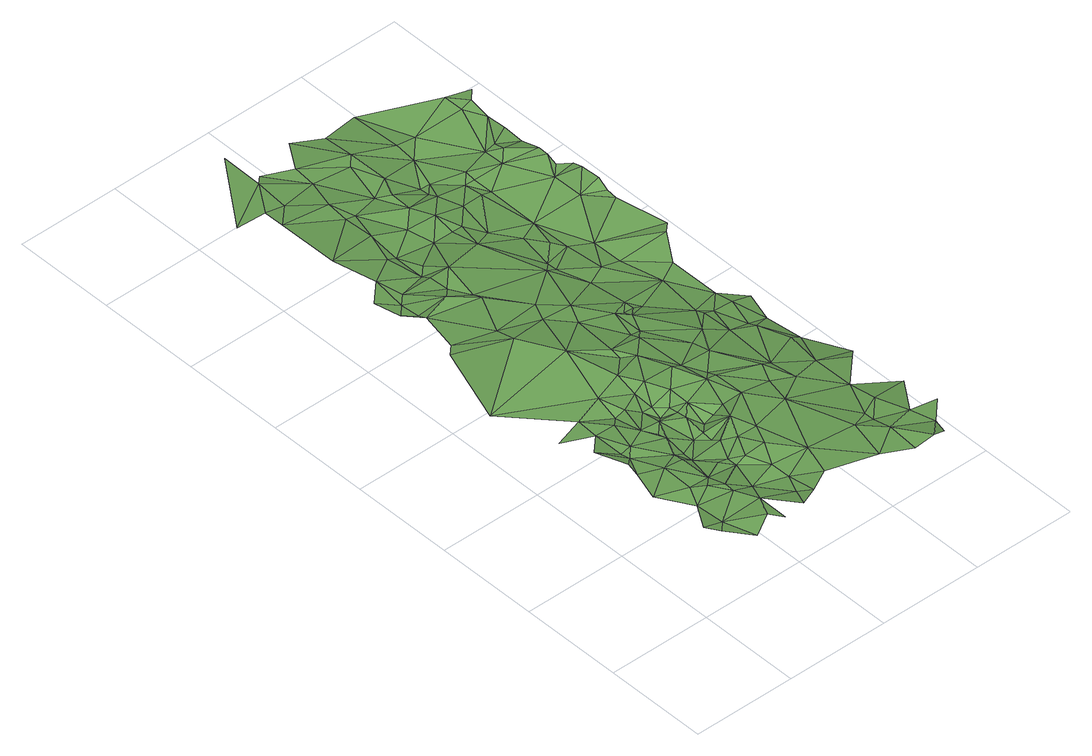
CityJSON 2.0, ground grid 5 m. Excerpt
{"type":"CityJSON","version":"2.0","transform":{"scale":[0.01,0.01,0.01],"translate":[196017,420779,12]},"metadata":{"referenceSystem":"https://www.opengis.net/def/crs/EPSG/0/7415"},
"CityObjects":{
"plantcover1":{"type":"PlantCover","attributes":{"3df_class":"Forest","bgt_fysiekvoorkomen":"groenvoorziening","bgt_status":"bestaand","identificatienamespace":"NL.IMGeo","begroeidterreindeeloptalud":"true","plus_fysiekvoorkomen":"gras- en kruidachtigen","relatievehoogteligging":0,"aantal_punten":0},"geometry":[{"type":"MultiSurface","lod":"1","boundaries":[[[0,1,2]],[[1,3,2]],[[2,4,0]],[[2,3,5]],[[6,7,4]],[[2,8,4]],[[9,10,7]],[[9,7,6]],[[5,11,2]],[[6,4,12]],[[10,13,14]],[[13,15,14]],[[2,11,8]],[[12,4,8]],[[9,13,10]],[[15,13,16]],[[11,5,17]],[[15,16,18]],[[19,6,12]],[[19,9,6]],[[20,12,8]],[[21,18,22]],[[13,23,16]],[[19,12,20]],[[9,24,13]],[[18,16,23]],[[20,8,25]],[[25,8,11]],[[26,9,19]],[[13,24,23]],[[26,24,9]],[[22,27,28]],[[18,23,29]],[[11,30,31]],[[32,19,20]],[[18,29,22]],[[25,11,31]],[[33,26,19]],[[32,20,25]],[[24,26,33]],[[24,34,23]],[[33,19,35]],[[23,36,29]],[[35,19,32]],[[33,37,24]],[[23,34,36]],[[38,31,30]],[[29,39,22]],[[24,37,34]],[[28,40,41]],[[25,31,42]],[[35,43,33]],[[39,29,36]],[[27,22,39]],[[44,36,34]],[[25,45,32]],[[43,35,32]],[[37,33,46]],[[27,47,28]],[[31,38,42]],[[42,45,25]],[[34,37,46]],[[36,44,48]],[[49,39,36]],[[50,33,43]],[[51,43,32]],[[44,34,48]],[[33,50,46]],[[32,45,51]],[[39,49,27]],[[48,34,46]],[[36,52,49]],[[47,40,28]],[[36,48,52]],[[42,38,53]],[[54,43,51]],[[55,41,40]],[[54,50,43]],[[51,45,56]],[[50,57,46]],[[27,49,58]],[[48,46,59]],[[60,52,48]],[[46,57,61]],[[42,62,45]],[[56,54,51]],[[49,52,58]],[[62,42,53]],[[46,61,59]],[[63,60,48]],[[52,60,64]],[[59,63,48]],[[65,57,50]],[[66,67,55]],[[45,62,56]],[[52,64,58]],[[50,54,65]],[[68,27,58]],[[69,70,71]],[[61,57,65]],[[67,72,70]],[[55,40,66]],[[59,61,73]],[[60,74,64]],[[60,63,74]],[[27,68,47]],[[72,71,70]],[[54,56,75]],[[65,73,61]],[[59,76,63]],[[71,77,69]],[[64,78,58]],[[73,76,59]],[[75,65,54]],[[63,76,74]],[[56,62,75]],[[74,79,64]],[[78,68,58]],[[79,78,64]],[[80,72,67]],[[65,81,73]],[[81,76,73]],[[74,76,79]],[[62,53,82]],[[72,80,71]],[[71,83,77]],[[65,84,81]],[[84,76,81]],[[85,67,66]],[[71,80,83]],[[86,47,68]],[[68,78,87]],[[75,88,65]],[[66,40,89]],[[40,47,89]],[[85,80,67]],[[76,90,79]],[[78,79,91]],[[62,92,75]],[[65,88,84]],[[90,76,84]],[[77,93,94]],[[68,87,86]],[[83,95,77]],[[86,96,47]],[[83,80,97]],[[91,87,78]],[[98,62,82]],[[79,90,91]],[[99,83,97]],[[75,92,88]],[[88,90,84]],[[86,87,96]],[[96,100,47]],[[77,95,93]],[[101,97,80]],[[99,95,83]],[[102,85,66]],[[101,80,85]],[[62,98,92]],[[103,104,105]],[[47,100,89]],[[102,66,89]],[[94,106,107]],[[107,108,104]],[[91,109,87]],[[94,93,110]],[[109,91,90]],[[90,88,111]],[[87,112,96]],[[113,109,90]],[[90,111,113]],[[102,101,85]],[[114,97,101]],[[114,99,97]],[[87,109,112]],[[103,105,115]],[[116,93,95]],[[117,98,82]],[[110,106,94]],[[114,95,99]],[[117,82,118]],[[96,119,100]],[[104,108,105]],[[88,120,111]],[[120,88,92]],[[112,119,96]],[[116,95,121]],[[107,122,108]],[[93,116,110]],[[121,95,114]],[[100,123,89]],[[124,109,113]],[[123,102,89]],[[125,92,98]],[[107,106,122]],[[111,126,113]],[[98,117,127]],[[109,128,112]],[[125,98,127]],[[117,118,129]],[[126,111,120]],[[119,112,130]],[[131,120,92]],[[119,132,100]],[[124,128,109]],[[133,101,102]],[[134,116,121]],[[110,116,135]],[[114,101,133]],[[113,126,124]],[[132,123,100]],[[134,121,114]],[[105,108,136]],[[130,112,128]],[[110,137,106]],[[119,130,132]],[[92,125,138]],[[122,136,108]],[[122,106,137]],[[139,127,117]],[[110,135,137]],[[105,136,140]],[[131,126,120]],[[123,133,102]],[[134,135,116]],[[138,131,92]],[[141,125,127]],[[117,129,142]],[[143,132,130]],[[124,126,144]],[[123,132,145]],[[128,146,130]],[[134,114,147]],[[126,131,144]],[[124,146,128]],[[117,142,139]],[[141,127,139]],[[143,148,132]],[[143,130,146]],[[114,133,147]],[[137,149,122]],[[136,150,140]],[[129,151,142]],[[141,138,125]],[[132,148,145]],[[152,148,143]],[[135,153,137]],[[136,122,149]],[[124,144,154]],[[145,155,123]],[[156,144,131]],[[133,123,155]],[[152,145,148]],[[154,146,124]],[[157,135,134]],[[158,152,143]],[[156,131,138]],[[147,159,134]],[[153,149,137]],[[158,145,152]],[[153,135,157]],[[160,139,142]],[[134,159,157]],[[146,161,143]],[[147,133,162]],[[139,163,141]],[[158,143,161]],[[136,164,150]],[[133,155,165]],[[138,141,163]],[[166,159,147]],[[162,133,165]],[[164,136,149]],[[167,144,156]],[[153,168,149]],[[169,154,144]],[[166,147,170]],[[154,171,146]],[[157,159,166]],[[147,162,172]],[[138,173,156]],[[146,171,161]],[[169,144,167]],[[170,147,172]],[[168,174,149]],[[165,155,175]],[[158,176,145]],[[153,157,177]],[[155,145,176]],[[178,179,150]],[[153,180,168]],[[181,162,165]],[[164,149,174]],[[178,150,164]],[[171,154,182]],[[157,166,183]],[[166,170,183]],[[184,154,169]],[[154,184,182]],[[182,161,171]],[[176,158,161]],[[185,167,156]],[[186,172,162]],[[153,177,180]],[[165,175,181]],[[168,187,174]],[[157,183,177]],[[175,155,176]],[[162,181,186]],[[188,156,173]],[[187,168,180]],[[178,164,174]],[[185,156,188]],[[169,167,185]],[[189,170,172]],[[178,190,179]],[[182,191,161]],[[192,184,169]],[[182,184,193]],[[194,183,170]],[[192,169,185]],[[172,186,189]],[[177,195,180]],[[161,191,176]],[[176,196,175]],[[170,189,194]],[[180,195,187]],[[175,197,181]],[[186,181,189]],[[193,184,192]],[[191,182,193]],[[198,178,174]],[[174,187,198]],[[175,196,197]],[[177,183,199]],[[195,177,199]],[[181,197,189]],[[187,195,198]],[[183,194,199]],[[200,190,178]],[[176,201,196]],[[192,202,193]],[[191,201,176]],[[193,202,191]],[[194,189,203]],[[178,198,200]],[[194,203,199]],[[199,204,195]],[[204,198,195]],[[199,203,205]],[[196,206,197]],[[207,190,200]],[[189,197,208]],[[199,205,204]],[[196,201,206]],[[203,189,209]],[[198,210,200]],[[205,203,211]],[[205,211,204]],[[212,198,204]],[[210,207,200]],[[189,208,209]],[[197,206,213]],[[212,210,198]],[[208,197,214]],[[203,209,211]],[[197,213,214]],[[204,211,212]],[[215,212,211]],[[210,216,207]],[[214,217,208]],[[209,208,218]],[[209,219,211]],[[217,220,208]],[[221,212,215]],[[212,222,210]],[[215,211,223]],[[208,220,218]],[[219,223,211]],[[219,209,224]],[[209,225,224]],[[218,225,209]],[[226,221,215]],[[227,212,221]],[[215,223,226]],[[222,216,210]],[[228,221,226]],[[227,222,212]],[[221,228,227]],[[229,222,227]],[[229,216,222]],[[216,229,230]]]}]}
},
"vertices":[
[188,222,286],[238,172,270],[288,222,256],[338,72,252],[288,372,243],[438,122,275],[338,472,246],[188,522,251],[438,322,270],[338,622,253],[238,672,243],[488,222,264],[388,422,261],[288,772,235],[238,722,264],[188,872,261],[288,822,224],[488,72,260],[288,972,225],[438,472,241],[438,372,270],[138,1022,241],[288,1072,233],[338,822,237],[438,672,231],[538,322,231],[438,622,239],[438,1122,238],[38,1322,251],[388,972,222],[588,72,277],[638,172,242],[588,472,218],[488,622,204],[488,772,225],[538,522,228],[438,872,230],[488,672,205],[688,122,256],[438,1022,196],[438,1622,230],[188,1722,226],[688,272,228],[588,522,218],[488,822,212],[688,372,227],[588,722,187],[538,1422,234],[538,872,219],[488,1022,212],[638,622,221],[638,472,240],[538,972,201],[788,172,263],[688,572,245],[238,1772,214],[738,472,250],[638,672,190],[588,1072,205],[638,822,214],[588,922,172],[638,722,197],[838,322,262],[638,872,208],[588,972,199],[738,672,259],[438,1722,206],[288,1972,200],[588,1172,239],[188,2172,205],[238,2072,176],[288,2122,169],[288,2022,179],[688,772,180],[638,922,200],[788,572,241],[688,872,232],[288,2272,199],[638,1072,241],[688,972,234],[438,2022,194],[738,772,201],[1038,122,239],[338,2172,166],[788,772,227],[538,1922,193],[688,1272,207],[738,1222,223],[888,772,231],[638,1672,180],[838,922,234],[788,1072,233],[988,622,234],[438,2372,163],[238,2472,206],[488,2222,137],[688,1322,219],[488,2072,171],[1088,322,234],[488,2172,164],[738,1572,171],[538,1972,174],[688,1772,167],[88,2872,210],[238,2872,203],[338,3022,199],[488,2672,150],[238,2772,203],[338,2872,181],[838,1072,210],[488,2522,159],[888,922,226],[838,1322,195],[888,972,208],[588,2172,165],[338,3222,205],[488,2372,137],[1188,222,228],[1188,72,216],[838,1372,176],[1038,772,204],[538,2272,134],[488,2772,165],[788,1672,167],[988,1072,199],[1188,372,204],[1088,872,200],[1188,322,204],[988,1172,175],[1288,72,226],[888,1372,168],[1138,722,200],[888,1522,163],[888,1922,131],[688,2372,102],[638,2472,135],[538,2922,146],[538,2672,138],[1288,572,169],[1338,272,197],[388,3072,177],[1288,422,196],[1388,172,176],[938,1472,158],[1138,872,175],[988,1572,131],[1088,1222,158],[788,2222,135],[938,1522,137],[688,2722,110],[538,3022,162],[1388,122,156],[988,1522,134],[738,2572,130],[1188,1172,126],[988,1772,104],[1288,772,164],[788,2472,124],[1038,1522,111],[788,2372,102],[1488,272,169],[1188,1372,101],[938,1972,105],[1488,472,134],[738,2922,119],[938,1922,107],[838,2372,101],[1338,972,128],[738,2672,132],[1288,1122,123],[888,2272,104],[1188,1322,119],[988,2172,79],[1438,722,130],[788,2772,127],[1088,1822,97],[1238,1622,66],[888,2572,101],[788,2972,124],[638,3172,140],[888,2622,79],[1088,2022,75],[1238,1322,99],[938,2472,84],[1288,1172,102],[1388,972,98],[1038,2072,94],[888,2672,74],[1488,772,98],[1088,2222,69],[788,3122,111],[1338,1422,71],[1388,1172,73],[1338,1322,91],[1038,2472,85],[938,2672,72],[1188,1822,71],[1188,1972,67],[988,2822,72],[1038,2572,72],[988,2922,86],[1338,1672,72],[1438,1322,63],[1088,2472,72],[1088,2622,82],[1088,2572,70],[1438,1822,79],[988,3172,71],[1338,2222,72],[1338,2372,69],[1088,2922,70],[1238,2572,69],[1238,2672,67],[1488,1872,63],[1438,2122,65],[1288,2622,91],[1338,3022,68],[1438,2172,71],[1438,2322,100],[1388,2472,98],[1438,2222,104],[1288,2672,78],[1338,2922,69],[1388,2522,98],[1388,2422,77],[1438,2372,84],[1388,2622,68],[1388,2822,69],[1388,2722,76],[1388,2922,90],[1438,2972,86]
]}
